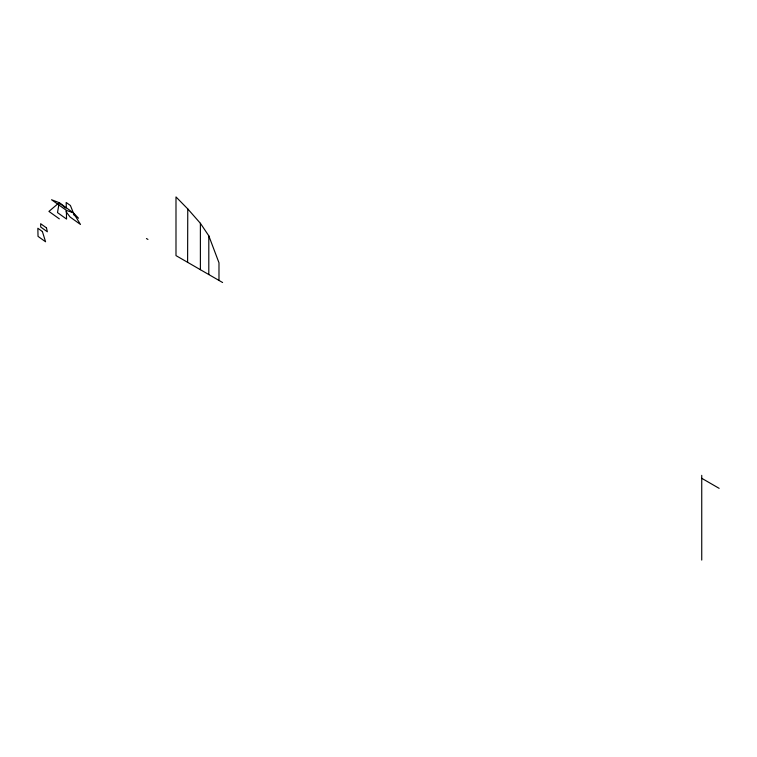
<?xml version="1.0" encoding="UTF-8"?>
<svg xmlns="http://www.w3.org/2000/svg" width="757" height="757" viewBox="0 0 757 757"><rect width="100%" height="100%" fill="white"/><g stroke="black" fill="none" stroke-linecap="round" stroke-linejoin="round"><path stroke-width="1.14" d="M187.604 262.319L187.764 208.923L175.993 196.924L175.993 255.611L222.605 282.522M73.448 214.591L78.51 218.215L73.344 212.812L66.559 210.484L51.552 199.744L59.188 202.687L57.504 212.594L66.55 219.076L66.361 210.314M66.029 211.667L70.127 217.051L80.479 224.46L73.344 212.812L59.188 202.687L48.931 211.421L59.32 218.858M701.739 478.301L719.15 488.35M146.432 238.54L147.946 239.42M59.188 202.687L65.462 208.024M187.764 208.923L200.387 223.296L208.8 235.815L218.981 262.783L218.981 280.431M73.344 212.812L70.41 205.507L66.181 202.479L66.304 207.778M701.739 475.339L701.739 560.076M208.8 235.815L208.8 274.554M200.387 223.296L200.387 269.691M46.47 227.876L40.651 223.712L40.727 227.043L47.36 231.793L46.47 227.876M42.373 231.5L37.85 228.254L38.03 236.373L45.571 241.767L42.373 231.5"/></g></svg>
